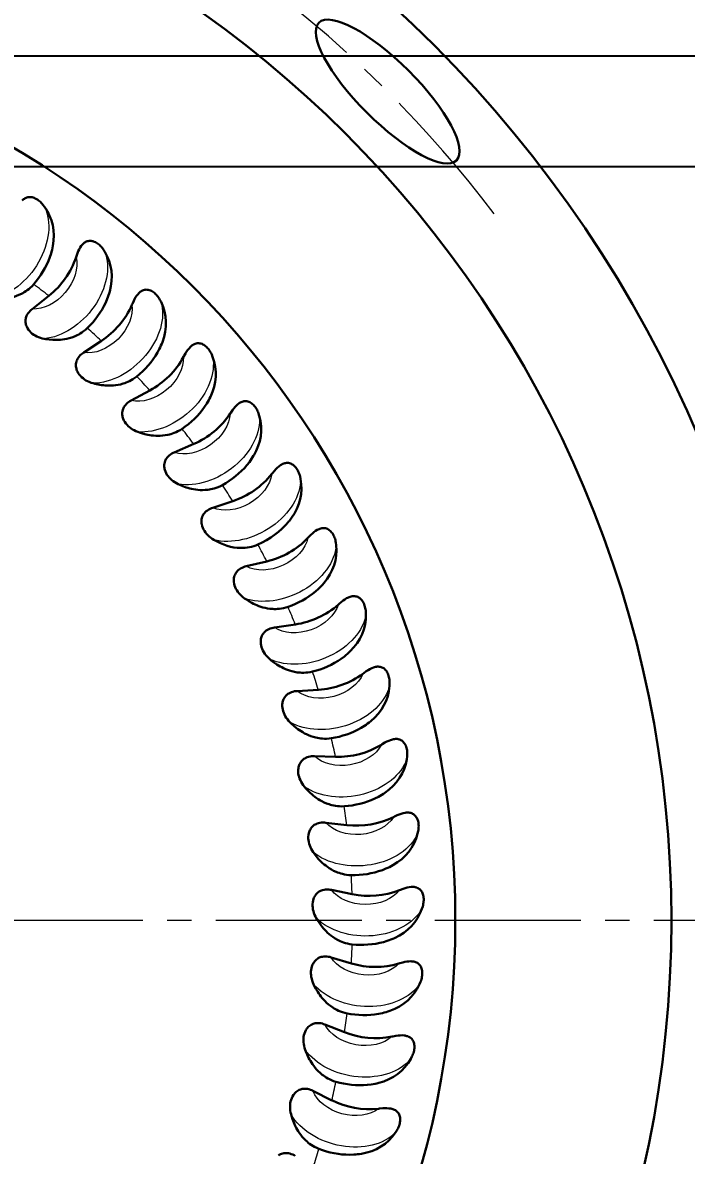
# Model space of a CAD drawing. Extents: x 89 to 510, y -61 to 440.
# Drawn here: x 250.48 to 274.35, y 193.75 to 234.47 of the extents above; entities that cross this region are included whole.
import ezdxf

# ---------------------------------------------------------------- set-up
doc = ezdxf.new("R2010")
doc.units = 0
doc.header["$LTSCALE"] = 7
doc.header["$MEASUREMENT"] = 0
doc.linetypes.add('CENTER2', pattern=[1.125, 0.75, -0.125, 0.125, -0.125])
doc.layers.get('0').update_dxf_attribs({"linetype": 'CONTINUOUS', "lineweight": 15})
for name, color, linetype, lineweight in [('1', 1, 'CENTER2', 15), ('3', 3, 'CONTINUOUS', 30), ('8', 252, 'CONTINUOUS', 15)]:
    doc.layers.add(name, color=color, linetype=linetype, lineweight=lineweight)
doc.styles.add('ITALICT', font='ITALICT.shx', dxfattribs={"width": 0.8, "height": 3})
doc.dimstyles.get("Standard").update_dxf_attribs({"dimtxt": 3, "dimasz": 3, "dimexe": 0.5, "dimexo": 0.5, "dimgap": 0.8, "dimtad": 1, "dimdsep": 46, "dimtxsty": 'ITALICT', "dimcen": 0.09, "dimazin": 2, "dimtfac": 1, "dimtmove": 0, "dimatfit": 3, "dimfxl": 1, "dimtolj": 1, "dimtzin": 0, "dimarcsym": 0})

# ---------------------------------------------------------------- blocks, each defined once
blk = doc.blocks.new('*D10')
at = {"color": 0, "lineweight": -2}
for p, q in [((233.724, 229.295), (314.622, 229.295)), ((314.122, 178.096), (314.122, 226.295)), ((234.923, 175.096), (314.622, 175.096))]:
    blk.add_line(p, q, dxfattribs=at)
at = {"color": 0}
for points in [[(314.622, 226.295), (313.622, 226.295), (314.122, 229.295)], [(313.622, 178.096), (314.622, 178.096), (314.122, 175.096)]]:
    blk.add_solid(points, dxfattribs=at)
at = {"color": 0, "insert": (311.822, 203.447), "char_height": 3, "attachment_point": 5, "rotation": 90, "style": 'ITALICT'}
blk.add_mtext('\\A1;54.2', dxfattribs=at)
blk = doc.blocks.new('*D11')
at = {"color": 0, "lineweight": -2}
for p, q in [((314.122, 236.284), (314.122, 243.888)), ((233.472, 233.284), (314.622, 233.284)), ((314.122, 229.295), (314.122, 233.284)), ((233.724, 229.295), (314.622, 229.295)), ((314.122, 226.295), (314.122, 223.295))]:
    blk.add_line(p, q, dxfattribs=at)
at = {"color": 0}
for points in [[(313.622, 236.284), (314.622, 236.284), (314.122, 233.284)], [(314.622, 226.295), (313.622, 226.295), (314.122, 229.295)]]:
    blk.add_solid(points, dxfattribs=at)
at = {"color": 0, "insert": (311.822, 242.173), "char_height": 3, "attachment_point": 5, "rotation": 90, "style": 'ITALICT'}
blk.add_mtext('\\A1;4', dxfattribs=at)
blk = doc.blocks.new('*D46')
at = {"color": 0, "lineweight": -2}
for p, q in [((234.307, 278.197), (340.204, 278.197)), ((339.704, 275.197), (339.704, 129.197)), ((234.307, 126.197), (340.204, 126.197))]:
    blk.add_line(p, q, dxfattribs=at)
at = {"color": 0}
for points in [[(339.204, 275.197), (340.204, 275.197), (339.704, 278.197)], [(339.204, 129.197), (340.204, 129.197), (339.704, 126.197)]]:
    blk.add_solid(points, dxfattribs=at)
at = {"color": 0, "insert": (337.404, 202.197), "char_height": 3, "attachment_point": 5, "rotation": 90, "style": 'ITALICT'}
blk.add_mtext('\\A1;152', dxfattribs=at)
blk = doc.blocks.new('*D49')
at = {"color": 0, "lineweight": -2}
blk.add_line((306.788, 183.85), (291.997, 187.568), dxfattribs=at)
at = {"color": 0}
blk.add_solid([(292.119, 188.053), (291.875, 187.084), (289.087, 188.3)], dxfattribs=at)
at = {"color": 0, "insert": (303.026, 187.167), "char_height": 3, "attachment_point": 5, "rotation": 345.8882, "style": 'ITALICT'}
blk.add_mtext('\\A1;R57', dxfattribs=at)
blk = doc.blocks.new('*D50')
at = {"color": 0, "lineweight": -2}
blk.add_line((309.376, 149.346), (290.556, 162.509), dxfattribs=at)
blk.add_arc((233.807, 202.197), 66.25, 321.48913, 325.46446, dxfattribs=at)
at = {"color": 0}
blk.add_solid([(290.842, 162.919), (290.269, 162.099), (288.098, 164.228)], dxfattribs=at)
at = {"color": 0, "insert": (304.56, 155.521), "char_height": 3, "attachment_point": 5, "rotation": 325.032, "style": 'ITALICT'}
blk.add_mtext('\\A1;R66.25', dxfattribs=at)
blk = doc.blocks.new('*D52')
at = {"color": 0, "lineweight": -2}
for p, q in [((173.432, 224.172), (156.954, 230.17)), ((170.807, 202.197), (152.021, 202.197))]:
    blk.add_line(p, q, dxfattribs=at)
blk.add_arc((233.807, 202.197), 81.286, 162.11471, 177.88529, dxfattribs=at)
at = {"color": 0}
for points in [[(155.977, 227.324), (156.922, 226.999), (157.423, 229.999)], [(153.077, 205.188), (152.077, 205.206), (152.521, 202.197)]]:
    blk.add_solid(points, dxfattribs=at)
at = {"color": 0, "insert": (151.491, 216.712), "char_height": 3, "attachment_point": 5, "rotation": 80, "style": 'ITALICT'}
blk.add_mtext('\\A1;20°', dxfattribs=at)
blk = doc.blocks.new('*D53')
at = {"color": 0, "lineweight": -2}
for p, q in [((181.658, 254.346), (170.053, 265.951)), ((170.807, 202.197), (143.645, 202.197))]:
    blk.add_line(p, q, dxfattribs=at)
blk.add_arc((233.807, 202.197), 89.662, 136.91715, 178.08285, dxfattribs=at)
at = {"color": 0}
for points in [[(167.962, 263.789), (168.681, 263.094), (170.407, 265.598)], [(144.696, 205.189), (143.696, 205.205), (144.145, 202.197)]]:
    blk.add_solid(points, dxfattribs=at)
at = {"color": 0, "insert": (148.846, 237.39), "char_height": 3, "attachment_point": 5, "rotation": 67.5, "style": 'ITALICT'}
blk.add_mtext('\\A1;45°', dxfattribs=at)

msp = doc.modelspace()

# ---------------------------------------------------------------- linework, layer by layer
at = {"layer": '1'}
msp.add_line((233.807, 202.197), (296.307, 202.197), dxfattribs=at)
for radius, start, end in [(57, 12.6703, 166.5373), (42.14, 37.0667, 52.9333)]:
    msp.add_arc((233.807, 202.197), radius, start, end, dxfattribs=at)
at = {"layer": '3'}
for radius in [44.5, 40.001, 32.23]:
    msp.add_circle((233.807, 202.197), radius, dxfattribs=at)
msp.add_ellipse((263.605, 231.994), major_axis=(2.475, -2.475), ratio=0.304005, dxfattribs=at)
at = {"layer": '8', "lineweight": 30, "ltscale": 0.019004}
for p, q in [((251.419, 224.649), (250.824, 224.176)), ((253.309, 223.029), (252.675, 222.61)), ((255.05, 221.25), (254.382, 220.887)), ((256.63, 219.326), (255.933, 219.023)), ((258.036, 217.272), (257.315, 217.031)), ((260.286, 212.836), (259.534, 212.723)), ((261.112, 210.487), (260.353, 210.441)), ((262.137, 205.62), (261.381, 205.706)), ((262.301, 200.649), (261.572, 200.865)), ((262.057, 198.171), (261.35, 198.45)), ((261.599, 195.724), (260.919, 196.064))]:
    msp.add_line(p, q, dxfattribs=at)
at = {"layer": '8', "lineweight": 30, "ltscale": 0.019005}
for p, q in [((259.258, 215.103), (258.518, 214.925)), ((261.731, 208.076), (260.971, 208.096)), ((262.327, 203.138), (261.582, 203.29))]:
    msp.add_line(p, q, dxfattribs=at)
at = {"layer": '8', "lineweight": 30}
for points in [[(251.267, 227.853), (251.211, 227.925), (251.181, 227.96), (251.15, 227.993), (251.117, 228.025), (251.083, 228.055), (251.047, 228.083), (251.01, 228.108), (250.973, 228.131), (250.934, 228.151), (250.895, 228.168), (250.856, 228.182), (250.816, 228.192), (250.777, 228.198), (250.739, 228.201), (250.702, 228.2), (250.666, 228.194), (250.632, 228.186), (250.6, 228.174), (250.569, 228.159), (250.54, 228.141), (250.513, 228.121), (250.487, 228.098), (250.463, 228.073)], [(251.565, 226.442), (251.552, 226.374), (251.536, 226.306), (251.519, 226.238), (251.499, 226.171), (251.455, 226.038), (251.403, 225.906), (251.345, 225.776), (251.28, 225.648), (251.21, 225.524), (251.134, 225.403), (251.052, 225.286), (250.967, 225.173), (250.876, 225.065)], [(253.436, 226.233), (253.387, 226.31), (253.36, 226.348), (253.332, 226.383), (253.302, 226.418), (253.271, 226.451), (253.238, 226.482), (253.203, 226.51), (253.168, 226.536), (253.131, 226.56), (253.094, 226.58), (253.055, 226.597), (253.017, 226.611), (252.979, 226.62), (252.941, 226.626), (252.904, 226.628), (252.868, 226.626), (252.833, 226.621), (252.8, 226.612), (252.768, 226.599), (252.737, 226.584), (252.708, 226.566), (252.681, 226.546), (252.655, 226.523), (252.631, 226.498), (252.608, 226.472), (252.586, 226.444), (252.547, 226.384), (252.512, 226.32), (252.48, 226.253), (252.452, 226.184), (252.414, 226.078), (252.402, 226.042)], [(250.876, 225.065), (250.817, 225.001), (250.754, 224.941), (250.698, 224.893), (250.639, 224.848), (250.588, 224.812), (250.534, 224.779), (250.486, 224.751), (250.437, 224.725), (250.346, 224.682), (250.26, 224.647), (250.178, 224.62), (250.1, 224.597), (250.024, 224.58), (249.951, 224.565), (249.88, 224.554), (249.81, 224.546), (249.743, 224.541), (249.677, 224.537), (249.549, 224.536), (249.426, 224.542), (249.366, 224.547)], [(255.456, 224.431), (255.414, 224.512), (255.391, 224.551), (255.366, 224.59), (255.339, 224.627), (255.31, 224.662), (255.28, 224.696), (255.248, 224.727), (255.215, 224.757), (255.181, 224.783), (255.145, 224.807), (255.109, 224.827), (255.072, 224.844), (255.034, 224.857), (254.997, 224.866), (254.961, 224.871), (254.925, 224.872), (254.889, 224.87), (254.855, 224.863), (254.822, 224.854), (254.791, 224.841), (254.76, 224.826), (254.731, 224.808), (254.704, 224.788), (254.677, 224.765), (254.652, 224.741), (254.628, 224.715), (254.584, 224.659), (254.543, 224.598), (254.506, 224.534), (254.472, 224.468), (254.424, 224.366), (254.409, 224.331)], [(253.611, 224.802), (253.591, 224.735), (253.57, 224.669), (253.547, 224.603), (253.522, 224.538), (253.466, 224.409), (253.403, 224.282), (253.333, 224.158), (253.258, 224.036), (253.176, 223.918), (253.09, 223.804), (252.999, 223.695), (252.904, 223.59), (252.804, 223.49)], [(250.824, 224.176), (250.786, 224.144), (250.75, 224.11), (250.711, 224.068), (250.676, 224.023), (250.647, 223.979), (250.623, 223.932), (250.608, 223.895), (250.597, 223.856), (250.59, 223.826), (250.585, 223.795), (250.582, 223.743), (250.584, 223.696), (250.59, 223.653), (250.599, 223.614), (250.61, 223.578), (250.624, 223.544), (250.639, 223.512), (250.655, 223.482), (250.692, 223.426), (250.734, 223.376), (250.779, 223.331), (250.827, 223.289), (250.879, 223.252), (250.935, 223.219), (250.993, 223.189), (251.054, 223.163), (251.118, 223.14), (251.185, 223.121), (251.255, 223.106)], [(252.804, 223.49), (252.74, 223.432), (252.672, 223.378), (252.612, 223.335), (252.549, 223.295), (252.495, 223.264), (252.439, 223.235), (252.389, 223.211), (252.338, 223.189), (252.243, 223.155), (252.155, 223.128), (252.07, 223.108), (251.99, 223.092), (251.913, 223.081), (251.839, 223.073), (251.767, 223.069), (251.697, 223.067), (251.63, 223.067), (251.564, 223.069), (251.436, 223.079), (251.314, 223.096), (251.255, 223.106)], [(255.505, 222.99), (255.48, 222.925), (255.453, 222.861), (255.424, 222.798), (255.394, 222.735), (255.327, 222.611), (255.253, 222.49), (255.173, 222.372), (255.087, 222.258), (254.996, 222.148), (254.9, 222.042), (254.8, 221.94), (254.695, 221.844), (254.588, 221.753)], [(257.312, 222.46), (257.277, 222.544), (257.257, 222.585), (257.235, 222.626), (257.212, 222.665), (257.186, 222.702), (257.159, 222.739), (257.13, 222.773), (257.1, 222.805), (257.068, 222.834), (257.035, 222.861), (257, 222.884), (256.964, 222.904), (256.929, 222.92), (256.892, 222.933), (256.856, 222.941), (256.82, 222.945), (256.785, 222.946), (256.751, 222.943), (256.717, 222.936), (256.684, 222.926), (256.653, 222.914), (256.622, 222.898), (256.593, 222.881), (256.565, 222.86), (256.538, 222.838), (256.511, 222.815), (256.462, 222.762), (256.417, 222.705), (256.374, 222.645), (256.334, 222.582), (256.278, 222.484), (256.26, 222.451)], [(252.675, 222.61), (252.634, 222.581), (252.595, 222.55), (252.553, 222.512), (252.514, 222.47), (252.482, 222.428), (252.454, 222.384), (252.436, 222.348), (252.421, 222.31), (252.411, 222.281), (252.404, 222.251), (252.396, 222.199), (252.394, 222.152), (252.396, 222.109), (252.402, 222.069), (252.41, 222.032), (252.42, 221.997), (252.432, 221.964), (252.446, 221.932), (252.478, 221.874), (252.515, 221.82), (252.556, 221.771), (252.601, 221.726), (252.65, 221.684), (252.702, 221.646), (252.757, 221.611), (252.815, 221.58), (252.877, 221.552), (252.942, 221.527), (253.011, 221.506)], [(254.588, 221.753), (254.518, 221.701), (254.446, 221.653), (254.382, 221.616), (254.317, 221.581), (254.26, 221.555), (254.202, 221.531), (254.149, 221.512), (254.097, 221.495), (254, 221.468), (253.909, 221.449), (253.823, 221.436), (253.742, 221.428), (253.664, 221.424), (253.59, 221.422), (253.518, 221.424), (253.448, 221.428), (253.381, 221.434), (253.315, 221.442), (253.189, 221.463), (253.069, 221.49), (253.011, 221.506)], [(254.382, 220.887), (254.339, 220.863), (254.298, 220.835), (254.252, 220.801), (254.209, 220.762), (254.174, 220.723), (254.142, 220.682), (254.121, 220.647), (254.103, 220.612), (254.091, 220.583), (254.081, 220.554), (254.068, 220.502), (254.062, 220.456), (254.061, 220.413), (254.063, 220.373), (254.068, 220.335), (254.075, 220.299), (254.084, 220.265), (254.095, 220.233), (254.122, 220.172), (254.154, 220.115), (254.191, 220.062), (254.232, 220.013), (254.276, 219.968), (254.325, 219.925), (254.377, 219.886), (254.432, 219.849), (254.491, 219.816), (254.554, 219.786), (254.621, 219.758)], [(257.235, 221.019), (257.204, 220.957), (257.172, 220.896), (257.138, 220.835), (257.101, 220.775), (257.024, 220.658), (256.94, 220.544), (256.85, 220.433), (256.754, 220.327), (256.654, 220.225), (256.549, 220.128), (256.44, 220.035), (256.328, 219.949), (256.213, 219.868)], [(258.988, 220.334), (258.961, 220.421), (258.945, 220.464), (258.927, 220.506), (258.907, 220.547), (258.885, 220.587), (258.861, 220.625), (258.835, 220.662), (258.807, 220.696), (258.778, 220.729), (258.747, 220.758), (258.715, 220.784), (258.681, 220.807), (258.647, 220.826), (258.612, 220.842), (258.576, 220.853), (258.541, 220.861), (258.506, 220.864), (258.472, 220.864), (258.437, 220.861), (258.404, 220.854), (258.371, 220.844), (258.34, 220.831), (258.309, 220.816), (258.279, 220.798), (258.25, 220.779), (258.222, 220.757), (258.168, 220.71), (258.118, 220.657), (258.07, 220.6), (258.025, 220.541), (257.96, 220.449), (257.94, 220.417)], [(256.213, 219.868), (256.14, 219.822), (256.063, 219.78), (255.997, 219.748), (255.928, 219.72), (255.869, 219.699), (255.809, 219.68), (255.755, 219.665), (255.701, 219.653), (255.602, 219.635), (255.51, 219.624), (255.424, 219.619), (255.342, 219.617), (255.264, 219.62), (255.19, 219.625), (255.118, 219.633), (255.049, 219.643), (254.983, 219.655), (254.918, 219.669), (254.795, 219.701), (254.677, 219.738), (254.621, 219.758)], [(255.933, 219.023), (255.888, 219.002), (255.844, 218.979), (255.796, 218.948), (255.75, 218.913), (255.711, 218.878), (255.676, 218.839), (255.652, 218.807), (255.63, 218.773), (255.616, 218.745), (255.603, 218.717), (255.587, 218.667), (255.577, 218.621), (255.571, 218.579), (255.57, 218.538), (255.572, 218.5), (255.576, 218.464), (255.582, 218.429), (255.59, 218.396), (255.611, 218.333), (255.638, 218.274), (255.67, 218.218), (255.707, 218.166), (255.747, 218.116), (255.792, 218.07), (255.84, 218.026), (255.892, 217.985), (255.948, 217.946), (256.008, 217.91), (256.072, 217.878)], [(258.786, 218.906), (258.75, 218.847), (258.713, 218.789), (258.673, 218.731), (258.632, 218.675), (258.545, 218.564), (258.451, 218.458), (258.352, 218.356), (258.247, 218.258), (258.138, 218.165), (258.025, 218.077), (257.909, 217.995), (257.79, 217.918), (257.668, 217.848)], [(260.473, 218.07), (260.454, 218.16), (260.441, 218.204), (260.427, 218.247), (260.41, 218.29), (260.392, 218.331), (260.371, 218.372), (260.349, 218.41), (260.325, 218.447), (260.298, 218.482), (260.27, 218.514), (260.24, 218.543), (260.208, 218.569), (260.176, 218.591), (260.142, 218.609), (260.108, 218.623), (260.074, 218.634), (260.039, 218.641), (260.005, 218.644), (259.97, 218.643), (259.936, 218.639), (259.903, 218.632), (259.87, 218.622), (259.838, 218.61), (259.807, 218.595), (259.777, 218.578), (259.747, 218.559), (259.689, 218.516), (259.634, 218.468), (259.582, 218.416), (259.532, 218.36), (259.459, 218.274), (259.436, 218.245)], [(257.668, 217.848), (257.591, 217.808), (257.511, 217.774), (257.442, 217.748), (257.371, 217.725), (257.31, 217.709), (257.249, 217.696), (257.194, 217.686), (257.139, 217.678), (257.039, 217.669), (256.947, 217.666), (256.86, 217.668), (256.779, 217.674), (256.701, 217.683), (256.628, 217.695), (256.557, 217.709), (256.489, 217.725), (256.424, 217.743), (256.361, 217.762), (256.24, 217.805), (256.127, 217.852), (256.072, 217.878)], [(257.315, 217.031), (257.269, 217.014), (257.223, 216.994), (257.172, 216.968), (257.123, 216.937), (257.081, 216.905), (257.043, 216.87), (257.016, 216.84), (256.992, 216.808), (256.975, 216.782), (256.96, 216.754), (256.939, 216.706), (256.925, 216.661), (256.916, 216.619), (256.911, 216.58), (256.91, 216.542), (256.911, 216.505), (256.914, 216.47), (256.919, 216.436), (256.935, 216.371), (256.956, 216.31), (256.983, 216.252), (257.015, 216.196), (257.051, 216.143), (257.091, 216.093), (257.136, 216.045), (257.184, 216), (257.237, 215.957), (257.293, 215.916), (257.354, 215.877)], [(261.755, 215.686), (261.743, 215.776), (261.735, 215.821), (261.724, 215.866), (261.712, 215.91), (261.697, 215.953), (261.68, 215.995), (261.661, 216.035), (261.64, 216.074), (261.617, 216.111), (261.591, 216.145), (261.564, 216.177), (261.535, 216.205), (261.504, 216.23), (261.473, 216.251), (261.44, 216.269), (261.406, 216.282), (261.372, 216.292), (261.338, 216.298), (261.304, 216.3), (261.27, 216.299), (261.236, 216.295), (261.203, 216.288), (261.17, 216.278), (261.137, 216.266), (261.105, 216.252), (261.074, 216.236), (261.013, 216.198), (260.954, 216.155), (260.897, 216.108), (260.842, 216.057), (260.763, 215.977), (260.737, 215.95)], [(258.518, 214.925), (258.471, 214.913), (258.424, 214.897), (258.37, 214.875), (258.319, 214.849), (258.275, 214.821), (258.233, 214.789), (258.204, 214.761), (258.177, 214.731), (258.158, 214.707), (258.141, 214.681), (258.116, 214.635), (258.098, 214.592), (258.085, 214.55), (258.077, 214.511), (258.072, 214.473), (258.07, 214.437), (258.07, 214.402), (258.072, 214.367), (258.082, 214.301), (258.098, 214.238), (258.12, 214.178), (258.147, 214.12), (258.178, 214.064), (258.214, 214.011), (258.254, 213.959), (258.298, 213.91), (258.347, 213.862), (258.399, 213.817), (258.457, 213.773)], [(261.308, 214.315), (261.263, 214.262), (261.215, 214.212), (261.166, 214.162), (261.116, 214.113), (261.011, 214.02), (260.9, 213.932), (260.785, 213.848), (260.665, 213.77), (260.541, 213.698), (260.415, 213.631), (260.286, 213.57), (260.155, 213.515), (260.023, 213.467)], [(262.824, 213.199), (262.821, 213.29), (262.816, 213.335), (262.809, 213.381), (262.801, 213.426), (262.79, 213.47), (262.777, 213.513), (262.761, 213.555), (262.743, 213.596), (262.723, 213.634), (262.701, 213.671), (262.677, 213.704), (262.65, 213.735), (262.622, 213.763), (262.592, 213.787), (262.561, 213.807), (262.529, 213.823), (262.496, 213.836), (262.462, 213.845), (262.429, 213.85), (262.395, 213.852), (262.361, 213.851), (262.327, 213.847), (262.293, 213.84), (262.259, 213.831), (262.226, 213.819), (262.194, 213.806), (262.13, 213.774), (262.067, 213.736), (262.007, 213.694), (261.947, 213.648), (261.861, 213.576), (261.833, 213.551)], [(260.023, 213.467), (259.94, 213.441), (259.856, 213.421), (259.783, 213.407), (259.71, 213.398), (259.647, 213.392), (259.584, 213.39), (259.529, 213.39), (259.473, 213.392), (259.373, 213.4), (259.281, 213.413), (259.196, 213.43), (259.117, 213.45), (259.043, 213.473), (258.972, 213.497), (258.905, 213.523), (258.841, 213.551), (258.78, 213.58), (258.721, 213.61), (258.61, 213.673), (258.506, 213.739), (258.457, 213.773)], [(259.534, 212.723), (259.485, 212.715), (259.437, 212.703), (259.382, 212.686), (259.328, 212.665), (259.282, 212.641), (259.238, 212.612), (259.206, 212.587), (259.177, 212.56), (259.156, 212.537), (259.136, 212.513), (259.107, 212.469), (259.086, 212.427), (259.07, 212.387), (259.058, 212.349), (259.05, 212.312), (259.044, 212.276), (259.041, 212.241), (259.04, 212.206), (259.045, 212.14), (259.055, 212.076), (259.072, 212.014), (259.093, 211.954), (259.12, 211.895), (259.151, 211.839), (259.186, 211.784), (259.226, 211.731), (259.27, 211.679), (259.319, 211.629), (259.372, 211.581)], [(262.26, 211.872), (262.21, 211.824), (262.158, 211.777), (262.105, 211.732), (262.051, 211.688), (261.938, 211.604), (261.82, 211.526), (261.697, 211.453), (261.571, 211.385), (261.442, 211.324), (261.31, 211.268), (261.177, 211.219), (261.041, 211.176), (260.906, 211.139)], [(260.906, 211.139), (260.821, 211.121), (260.735, 211.108), (260.661, 211.101), (260.587, 211.098), (260.524, 211.098), (260.462, 211.101), (260.406, 211.105), (260.351, 211.112), (260.252, 211.129), (260.162, 211.15), (260.079, 211.175), (260.002, 211.202), (259.929, 211.23), (259.861, 211.261), (259.797, 211.293), (259.735, 211.326), (259.677, 211.36), (259.621, 211.395), (259.515, 211.467), (259.418, 211.542), (259.372, 211.581)], [(263.673, 210.628), (263.677, 210.719), (263.676, 210.765), (263.674, 210.811), (263.669, 210.856), (263.662, 210.901), (263.652, 210.945), (263.641, 210.988), (263.627, 211.03), (263.61, 211.071), (263.591, 211.109), (263.57, 211.145), (263.546, 211.178), (263.52, 211.207), (263.493, 211.234), (263.463, 211.257), (263.433, 211.276), (263.401, 211.291), (263.369, 211.303), (263.335, 211.311), (263.302, 211.316), (263.268, 211.318), (263.233, 211.317), (263.199, 211.313), (263.165, 211.307), (263.131, 211.298), (263.097, 211.288), (263.031, 211.261), (262.965, 211.229), (262.901, 211.192), (262.838, 211.152), (262.746, 211.087), (262.716, 211.065)], [(260.353, 210.441), (260.304, 210.437), (260.255, 210.43), (260.199, 210.417), (260.144, 210.401), (260.095, 210.381), (260.049, 210.356), (260.015, 210.334), (259.983, 210.309), (259.96, 210.288), (259.939, 210.266), (259.906, 210.225), (259.881, 210.185), (259.862, 210.147), (259.847, 210.11), (259.835, 210.073), (259.826, 210.038), (259.82, 210.003), (259.817, 209.969), (259.815, 209.902), (259.82, 209.837), (259.831, 209.774), (259.847, 209.713), (259.869, 209.652), (259.894, 209.593), (259.925, 209.536), (259.96, 209.479), (259.999, 209.424), (260.043, 209.37), (260.092, 209.317)], [(262.995, 209.355), (262.941, 209.312), (262.885, 209.27), (262.828, 209.229), (262.77, 209.19), (262.651, 209.117), (262.526, 209.049), (262.398, 208.987), (262.266, 208.931), (262.132, 208.881), (261.996, 208.837), (261.859, 208.799), (261.72, 208.768), (261.582, 208.743)], [(261.582, 208.743), (261.496, 208.732), (261.409, 208.727), (261.335, 208.726), (261.261, 208.73), (261.198, 208.735), (261.136, 208.744), (261.081, 208.753), (261.027, 208.765), (260.93, 208.79), (260.842, 208.819), (260.761, 208.851), (260.687, 208.884), (260.617, 208.919), (260.552, 208.956), (260.49, 208.993), (260.432, 209.031), (260.377, 209.07), (260.324, 209.11), (260.226, 209.191), (260.135, 209.275), (260.092, 209.317)], [(264.294, 207.993), (264.306, 208.083), (264.309, 208.129), (264.311, 208.175), (264.31, 208.22), (264.307, 208.266), (264.301, 208.311), (264.293, 208.355), (264.283, 208.398), (264.27, 208.439), (264.255, 208.479), (264.236, 208.517), (264.216, 208.552), (264.192, 208.583), (264.167, 208.612), (264.14, 208.637), (264.111, 208.659), (264.081, 208.677), (264.05, 208.692), (264.017, 208.703), (263.984, 208.711), (263.95, 208.716), (263.916, 208.718), (263.882, 208.717), (263.847, 208.713), (263.813, 208.708), (263.778, 208.7), (263.71, 208.68), (263.642, 208.653), (263.574, 208.622), (263.508, 208.588), (263.411, 208.531), (263.379, 208.512)], [(260.971, 208.096), (260.921, 208.096), (260.872, 208.093), (260.815, 208.086), (260.758, 208.074), (260.708, 208.058), (260.66, 208.038), (260.624, 208.019), (260.591, 207.997), (260.566, 207.978), (260.543, 207.958), (260.507, 207.92), (260.478, 207.882), (260.455, 207.846), (260.437, 207.81), (260.422, 207.775), (260.411, 207.74), (260.402, 207.706), (260.395, 207.673), (260.388, 207.606), (260.387, 207.541), (260.392, 207.477), (260.403, 207.414), (260.419, 207.353), (260.44, 207.291), (260.465, 207.231), (260.495, 207.172), (260.53, 207.114), (260.569, 207.056), (260.613, 206.999)], [(262.047, 206.298), (261.96, 206.294), (261.873, 206.297), (261.799, 206.302), (261.726, 206.312), (261.664, 206.323), (261.603, 206.337), (261.549, 206.351), (261.496, 206.367), (261.401, 206.401), (261.316, 206.438), (261.239, 206.476), (261.167, 206.516), (261.101, 206.557), (261.039, 206.599), (260.981, 206.641), (260.926, 206.685), (260.875, 206.728), (260.826, 206.773), (260.735, 206.862), (260.652, 206.953), (260.613, 206.999)], [(263.507, 206.784), (263.45, 206.745), (263.391, 206.709), (263.331, 206.673), (263.27, 206.639), (263.144, 206.576), (263.014, 206.52), (262.881, 206.469), (262.745, 206.425), (262.607, 206.386), (262.468, 206.355), (262.327, 206.329), (262.187, 206.31), (262.047, 206.298)], [(261.381, 205.706), (261.332, 205.711), (261.283, 205.712), (261.225, 205.71), (261.168, 205.703), (261.117, 205.691), (261.067, 205.675), (261.03, 205.659), (260.994, 205.641), (260.968, 205.624), (260.943, 205.606), (260.904, 205.571), (260.872, 205.536), (260.846, 205.502), (260.825, 205.468), (260.807, 205.434), (260.793, 205.401), (260.781, 205.367), (260.771, 205.334), (260.758, 205.269), (260.752, 205.204), (260.751, 205.14), (260.757, 205.077), (260.767, 205.014), (260.782, 204.951), (260.802, 204.889), (260.827, 204.827), (260.856, 204.766), (260.89, 204.705), (260.929, 204.644)], [(264.683, 205.314), (264.703, 205.403), (264.71, 205.448), (264.716, 205.493), (264.719, 205.539), (264.72, 205.584), (264.718, 205.63), (264.714, 205.674), (264.708, 205.718), (264.698, 205.761), (264.686, 205.801), (264.671, 205.84), (264.654, 205.877), (264.633, 205.911), (264.611, 205.942), (264.586, 205.969), (264.559, 205.993), (264.531, 206.014), (264.501, 206.031), (264.469, 206.045), (264.437, 206.056), (264.404, 206.064), (264.37, 206.069), (264.336, 206.071), (264.301, 206.071), (264.266, 206.068), (264.231, 206.064), (264.161, 206.049), (264.091, 206.029), (264.021, 206.003), (263.952, 205.975), (263.85, 205.927), (263.817, 205.91)], [(262.296, 203.821), (262.21, 203.825), (262.124, 203.835), (262.051, 203.847), (261.978, 203.863), (261.918, 203.88), (261.858, 203.899), (261.805, 203.918), (261.754, 203.938), (261.663, 203.98), (261.581, 204.024), (261.507, 204.069), (261.44, 204.115), (261.377, 204.162), (261.319, 204.209), (261.265, 204.256), (261.214, 204.304), (261.167, 204.352), (261.122, 204.4), (261.039, 204.498), (260.964, 204.595), (260.929, 204.644)], [(263.794, 204.178), (263.733, 204.145), (263.672, 204.113), (263.609, 204.083), (263.545, 204.055), (263.414, 204.003), (263.28, 203.958), (263.142, 203.919), (263.003, 203.886), (262.863, 203.86), (262.721, 203.841), (262.579, 203.828), (262.437, 203.821), (262.296, 203.821)], [(261.582, 203.29), (261.534, 203.298), (261.484, 203.304), (261.427, 203.307), (261.369, 203.305), (261.317, 203.298), (261.266, 203.286), (261.228, 203.274), (261.191, 203.258), (261.163, 203.244), (261.137, 203.228), (261.095, 203.196), (261.06, 203.165), (261.031, 203.133), (261.007, 203.101), (260.987, 203.069), (260.969, 203.037), (260.954, 203.004), (260.942, 202.972), (260.923, 202.908), (260.911, 202.845), (260.905, 202.781), (260.905, 202.717), (260.91, 202.653), (260.92, 202.589), (260.934, 202.526), (260.953, 202.462), (260.977, 202.399), (261.006, 202.335), (261.039, 202.271)], [(264.837, 202.611), (264.865, 202.698), (264.876, 202.742), (264.885, 202.787), (264.892, 202.832), (264.897, 202.877), (264.9, 202.923), (264.9, 202.967), (264.897, 203.012), (264.891, 203.055), (264.883, 203.096), (264.871, 203.137), (264.857, 203.175), (264.84, 203.21), (264.82, 203.243), (264.798, 203.272), (264.773, 203.299), (264.746, 203.322), (264.718, 203.342), (264.688, 203.358), (264.657, 203.372), (264.624, 203.382), (264.591, 203.39), (264.557, 203.395), (264.523, 203.398), (264.488, 203.399), (264.452, 203.397), (264.381, 203.389), (264.309, 203.375), (264.238, 203.356), (264.167, 203.333), (264.061, 203.294), (264.026, 203.281)], [(262.33, 201.332), (262.244, 201.344), (262.158, 201.361), (262.087, 201.379), (262.016, 201.402), (261.957, 201.423), (261.899, 201.447), (261.849, 201.471), (261.799, 201.496), (261.712, 201.546), (261.635, 201.597), (261.565, 201.648), (261.502, 201.7), (261.443, 201.751), (261.39, 201.803), (261.34, 201.855), (261.294, 201.907), (261.25, 201.959), (261.21, 202.011), (261.136, 202.115), (261.07, 202.219), (261.039, 202.271)], [(263.853, 201.557), (263.789, 201.529), (263.725, 201.503), (263.66, 201.478), (263.593, 201.456), (263.459, 201.416), (263.321, 201.382), (263.181, 201.356), (263.039, 201.335), (262.897, 201.322), (262.754, 201.315), (262.612, 201.314), (262.47, 201.32), (262.33, 201.332)], [(261.572, 200.865), (261.524, 200.878), (261.476, 200.888), (261.419, 200.895), (261.361, 200.898), (261.309, 200.896), (261.257, 200.889), (261.217, 200.88), (261.179, 200.867), (261.151, 200.856), (261.123, 200.842), (261.078, 200.814), (261.041, 200.786), (261.009, 200.756), (260.982, 200.727), (260.959, 200.697), (260.939, 200.666), (260.921, 200.635), (260.906, 200.605), (260.882, 200.542), (260.864, 200.48), (260.853, 200.417), (260.847, 200.353), (260.847, 200.289), (260.851, 200.225), (260.86, 200.16), (260.873, 200.095), (260.891, 200.03), (260.914, 199.964), (260.942, 199.898)], [(264.755, 199.905), (264.79, 199.989), (264.805, 200.032), (264.818, 200.076), (264.829, 200.121), (264.838, 200.165), (264.845, 200.21), (264.848, 200.255), (264.849, 200.299), (264.848, 200.342), (264.843, 200.385), (264.835, 200.426), (264.824, 200.465), (264.81, 200.502), (264.793, 200.536), (264.773, 200.567), (264.751, 200.596), (264.727, 200.621), (264.7, 200.643), (264.672, 200.662), (264.642, 200.679), (264.61, 200.692), (264.578, 200.703), (264.544, 200.711), (264.51, 200.717), (264.475, 200.72), (264.44, 200.722), (264.368, 200.72), (264.296, 200.712), (264.223, 200.699), (264.15, 200.683), (264.041, 200.653), (264.005, 200.643)], [(262.146, 198.849), (262.061, 198.868), (261.978, 198.893), (261.908, 198.918), (261.84, 198.946), (261.783, 198.973), (261.727, 199.002), (261.679, 199.03), (261.632, 199.059), (261.549, 199.116), (261.476, 199.174), (261.411, 199.231), (261.353, 199.288), (261.299, 199.344), (261.25, 199.401), (261.205, 199.457), (261.164, 199.513), (261.125, 199.569), (261.089, 199.624), (261.024, 199.734), (260.968, 199.843), (260.942, 199.898)], [(263.682, 198.941), (263.617, 198.918), (263.551, 198.898), (263.483, 198.879), (263.416, 198.863), (263.278, 198.834), (263.137, 198.813), (262.996, 198.799), (262.853, 198.791), (262.71, 198.79), (262.567, 198.795), (262.425, 198.807), (262.284, 198.825), (262.146, 198.849)], [(261.35, 198.45), (261.303, 198.467), (261.256, 198.481), (261.2, 198.494), (261.143, 198.502), (261.091, 198.504), (261.038, 198.502), (260.998, 198.496), (260.959, 198.487), (260.93, 198.478), (260.901, 198.466), (260.854, 198.443), (260.814, 198.418), (260.78, 198.391), (260.751, 198.364), (260.725, 198.336), (260.702, 198.307), (260.682, 198.278), (260.664, 198.249), (260.635, 198.189), (260.612, 198.128), (260.595, 198.066), (260.584, 198.004), (260.577, 197.94), (260.576, 197.875), (260.579, 197.81), (260.587, 197.744), (260.599, 197.678), (260.617, 197.61), (260.639, 197.541)], [(264.438, 197.216), (264.48, 197.297), (264.499, 197.339), (264.516, 197.382), (264.53, 197.425), (264.543, 197.468), (264.553, 197.512), (264.561, 197.557), (264.566, 197.601), (264.568, 197.644), (264.567, 197.687), (264.563, 197.728), (264.555, 197.768), (264.544, 197.806), (264.53, 197.842), (264.513, 197.875), (264.494, 197.905), (264.472, 197.932), (264.447, 197.957), (264.42, 197.978), (264.392, 197.997), (264.362, 198.013), (264.331, 198.026), (264.298, 198.037), (264.264, 198.046), (264.23, 198.053), (264.195, 198.058), (264.123, 198.062), (264.05, 198.06), (263.977, 198.054), (263.903, 198.044), (263.792, 198.024), (263.755, 198.017)], [(261.746, 196.392), (261.663, 196.419), (261.583, 196.45), (261.515, 196.481), (261.45, 196.515), (261.395, 196.547), (261.342, 196.581), (261.297, 196.612), (261.252, 196.646), (261.175, 196.71), (261.108, 196.774), (261.048, 196.836), (260.994, 196.898), (260.946, 196.959), (260.902, 197.02), (260.862, 197.08), (260.826, 197.139), (260.792, 197.198), (260.761, 197.256), (260.706, 197.371), (260.659, 197.485), (260.639, 197.541)], [(263.285, 196.349), (263.218, 196.333), (263.15, 196.318), (263.081, 196.306), (263.012, 196.295), (262.872, 196.279), (262.731, 196.27), (262.588, 196.268), (262.446, 196.272), (262.303, 196.284), (262.161, 196.302), (262.021, 196.326), (261.882, 196.356), (261.746, 196.392)], [(260.919, 196.064), (260.874, 196.085), (260.828, 196.103), (260.773, 196.121), (260.717, 196.133), (260.665, 196.14), (260.612, 196.142), (260.572, 196.14), (260.532, 196.134), (260.502, 196.128), (260.472, 196.119), (260.423, 196.1), (260.382, 196.078), (260.346, 196.055), (260.314, 196.03), (260.286, 196.004), (260.261, 195.978), (260.238, 195.951), (260.218, 195.923), (260.183, 195.866), (260.155, 195.808), (260.133, 195.747), (260.116, 195.686), (260.105, 195.623), (260.097, 195.559), (260.095, 195.494), (260.097, 195.427), (260.104, 195.36), (260.115, 195.291), (260.131, 195.221)], [(261.134, 193.979), (261.054, 194.013), (260.976, 194.051), (260.912, 194.088), (260.849, 194.128), (260.798, 194.164), (260.748, 194.202), (260.705, 194.238), (260.664, 194.275), (260.593, 194.346), (260.531, 194.415), (260.477, 194.483), (260.429, 194.549), (260.386, 194.614), (260.348, 194.678), (260.313, 194.741), (260.282, 194.803), (260.254, 194.865), (260.228, 194.926), (260.183, 195.045), (260.146, 195.163), (260.131, 195.221)], [(263.887, 194.566), (263.936, 194.643), (263.958, 194.683), (263.979, 194.723), (263.997, 194.765), (264.014, 194.808), (264.028, 194.851), (264.039, 194.894), (264.048, 194.937), (264.054, 194.98), (264.057, 195.023), (264.056, 195.065), (264.052, 195.105), (264.045, 195.144), (264.034, 195.18), (264.02, 195.215), (264.003, 195.247), (263.983, 195.276), (263.961, 195.302), (263.936, 195.326), (263.909, 195.347), (263.881, 195.366), (263.851, 195.382), (263.819, 195.396), (263.787, 195.408), (263.753, 195.417), (263.719, 195.425), (263.648, 195.435), (263.575, 195.44), (263.501, 195.44), (263.426, 195.437), (263.314, 195.427), (263.277, 195.423)], [(262.663, 193.803), (262.595, 193.792), (262.526, 193.783), (262.456, 193.777), (262.387, 193.772), (262.246, 193.768), (262.104, 193.771), (261.962, 193.782), (261.82, 193.799), (261.679, 193.823), (261.539, 193.853), (261.401, 193.889), (261.266, 193.931), (261.134, 193.979)], [(260.281, 193.724), (260.238, 193.749), (260.194, 193.771), (260.141, 193.794), (260.086, 193.811), (260.035, 193.823), (259.983, 193.829), (259.942, 193.83), (259.902, 193.828), (259.872, 193.824), (259.841, 193.818), (259.791, 193.803), (259.747, 193.785), (259.709, 193.765), (259.676, 193.743)]]:
    msp.add_lwpolyline(points, dxfattribs=at)
for centre, radius, start, end in [((249.579, 226.992), 2.979, 308.1502, 341.4044), ((251.68, 225.523), 2.979, 303.1503, 336.4044), ((253.645, 223.877), 2.979, 298.1503, 331.4044), ((255.459, 222.065), 2.979, 293.1503, 326.4044), ((257.108, 220.103), 2.979, 288.1503, 321.4044), ((258.211, 218.04), 2.374, 320.5369, 324.6294), ((257.729, 218.492), 3.035, 293.5308, 319.7294), ((258.58, 218.004), 2.979, 283.1503, 316.4044), ((258.35, 217.061), 1.476, 268.5966, 293.6122), ((259.863, 215.785), 2.979, 278.1503, 311.4044), ((260.948, 213.462), 2.979, 273.1503, 306.4044), ((261.827, 211.054), 2.979, 268.1503, 301.4044), ((262.492, 208.578), 2.979, 263.1503, 296.4044), ((262.939, 206.054), 2.979, 258.1503, 291.4044), ((263.164, 203.5), 2.979, 253.1503, 286.4044), ((263.166, 200.937), 2.979, 248.1503, 281.4044), ((262.944, 198.383), 2.979, 243.1503, 276.4044)]:
    msp.add_arc(centre, radius, start, end, dxfattribs=at)
at = {"layer": '8', "lineweight": 13}
for start, end in [(51.8892, 53.2615), (46.8892, 48.2615), (41.8892, 43.2615), (36.8892, 38.2615), (31.8892, 33.2615), (26.8892, 28.2615), (21.8892, 23.2615), (16.8892, 18.2615), (11.8892, 13.2615), (6.8892, 8.2615), (1.8892, 3.2615), (356.8892, 358.2615), (351.8892, 353.2615), (346.8892, 348.2615), (341.8892, 343.2615)]:
    msp.add_arc((233.807, 202.197), 28.535, start, end, dxfattribs=at)
at = {"layer": '8', "lineweight": 13, "extrusion": (0, 0, -1)}
for centre, major_axis, start_param, end_param in [((249.642, 226.512), (1.25, 1.786), 0.373338, 2.516708), ((251.267, 225.403), (0.887, 1.057), 0.488633, 2.663304), ((251.701, 225.04), (1.401, 1.67), 0.373338, 2.516708), ((253.624, 223.393), (1.541, 1.541), 0.373338, 2.516708), ((253.224, 223.793), (0.976, 0.976), 0.488633, 2.663304), ((255.032, 222.019), (1.057, 0.887), 0.488633, 2.663304), ((255.396, 221.586), (1.67, 1.401), 0.373338, 2.516708), ((256.679, 220.094), (1.13, 0.792), 0.488633, 2.663304), ((257.003, 219.63), (1.786, 1.25), 0.373338, 2.516708), ((258.151, 218.032), (1.195, 0.69), 0.488633, 2.663304), ((258.434, 217.542), (1.888, 1.09), 0.373338, 2.516708), ((259.439, 215.85), (1.251, 0.583), 0.488633, 2.663304), ((259.678, 215.338), (1.976, 0.921), 0.373338, 2.516708), ((260.531, 213.564), (1.297, 0.472), 0.488633, 2.663304), ((260.725, 213.033), (2.049, 0.746), 0.373338, 2.516708), ((261.42, 211.192), (1.333, 0.357), 0.488633, 2.663304), ((261.567, 210.646), (2.106, 0.564), 0.373338, 2.516708), ((262.099, 208.751), (1.359, 0.24), 0.488633, 2.663304), ((262.197, 208.194), (2.147, 0.379), 0.373338, 2.516708), ((262.563, 206.26), (1.375, 0.12), 0.488633, 2.663304), ((262.612, 205.697), (2.172, 0.19), 0.373338, 2.516708), ((262.807, 203.739), (1.38, 0), 0.488633, 2.663304), ((262.807, 203.173), (2.18, 0), 0.373338, 2.516708), ((262.831, 201.205), (1.375, -0.12), 0.488633, 2.663304), ((262.782, 200.642), (2.172, -0.19), 0.373338, 2.516708), ((262.635, 198.68), (1.359, -0.24), 0.488633, 2.663304), ((262.536, 198.122), (2.147, -0.379), 0.373338, 2.516708), ((262.218, 196.181), (1.333, -0.357), 0.488633, 2.663304), ((262.072, 195.634), (2.106, -0.564), 0.373338, 2.516708)]:
    msp.add_ellipse(centre, major_axis=major_axis, ratio=0.707107, start_param=start_param, end_param=end_param, dxfattribs=at)
at = {"layer": '8', "lineweight": 30, "extrusion": (0, 0, -1)}
for centre, major_axis, ratio, start_param, end_param in [((94.836, 183.975), (-156.701, -43.314), 0.10265, 3.104731, 3.191025), ((93.777, 196.156), (-159.88, -29.492), 0.10265, 3.104731, 3.191025), ((93.783, 208.384), (-161.842, -15.445), 0.10265, 3.104731, 3.191025), ((94.855, 220.564), (-162.572, -1.281), 0.10265, 3.104731, 3.191025), ((96.985, 232.605), (-162.065, 12.893), 0.10265, 3.104731, 3.191025), ((100.155, 244.414), (-160.325, 26.969), 0.10265, 3.104731, 3.191025), ((257.796, 218.684), (1.029, -3.021), 0.673423, 0.239372, 0.663566), ((104.343, 255.902), (-157.364, 40.839), 0.10265, 3.104731, 3.191025), ((109.517, 266.981), (-153.206, 54.399), 0.10265, 3.104731, 3.191025), ((115.636, 277.567), (-147.882, 67.545), 0.10265, 3.104731, 3.191025), ((122.655, 287.58), (-141.432, 80.176), 0.10265, 3.104731, 3.191025), ((130.519, 296.943), (-133.906, 92.198), 0.10265, 3.104731, 3.191025), ((139.17, 305.584), (-125.361, 103.518), 0.10265, 3.104731, 3.191025), ((148.541, 313.439), (-115.862, 114.05), 0.10265, 3.104731, 3.191025), ((158.561, 320.447), (105.481, -123.714), 0.10265, 6.246323, 6.332617), ((169.153, 326.555), (94.297, -132.436), 0.10265, 6.246323, 6.332617)]:
    msp.add_ellipse(centre, major_axis=major_axis, ratio=ratio, start_param=start_param, end_param=end_param, dxfattribs=at)

# ---------------------------------------------------------------- dimensions: what is measured, and where the dimension line sits
dim = msp.add_aligned_dim(p1=(233.807, 278.197), p2=(233.807, 126.197), distance=105.896, dimstyle='Standard')
dim.commit()
dim.dimension.update_dxf_attribs({"geometry": '*D46', "text_midpoint": (337.404, 202.197)})
for base, line1, line2, picture, middle in [((156.158, 247.028), ((191.911, 244.093), (182.012, 253.993)), ((171.307, 202.197), (296.307, 202.197)), '*D53', (148.846, 237.39)), ((154.712, 220.943), ((171.307, 202.197), (296.307, 202.197)), ((186.588, 219.384), (173.902, 224.001)), '*D52', (151.491, 216.712))]:
    dim = msp.add_angular_dim_2l(base=base, line1=line1, line2=line2, dimstyle='Standard')
    dim.commit()
    dim.dimension.update_dxf_attribs({"geometry": picture, "text_midpoint": middle})
for base, p1, p2, picture, middle in [((314.122, 233.284), (233.224, 229.295), (232.972, 233.284), '*D11', (314.122, 242.173)), ((314.122, 229.295), (234.423, 175.096), (233.224, 229.295), '*D10', (314.122, 203.447))]:
    dim = msp.add_linear_dim(base=base, p1=p1, p2=p2, angle=90, dimstyle='Standard', override={"dimdec": 1})
    dim.commit()
    dim.dimension.update_dxf_attribs({"geometry": picture, "text_midpoint": middle, "dimtype": 160})
for mpoint, picture, middle in [((289.087, 188.3), '*D49', (302.466, 184.937)), ((288.098, 164.228), '*D50', (303.242, 153.636))]:
    dim = msp.add_radius_dim(center=(233.807, 202.197), mpoint=mpoint, dimstyle='Standard', override={"dimcen": 0, "dimtofl": 0})
    dim.commit()
    dim.dimension.update_dxf_attribs({"geometry": picture, "text_midpoint": middle, "dimtype": 164})

doc.saveas('drawing.dxf')
